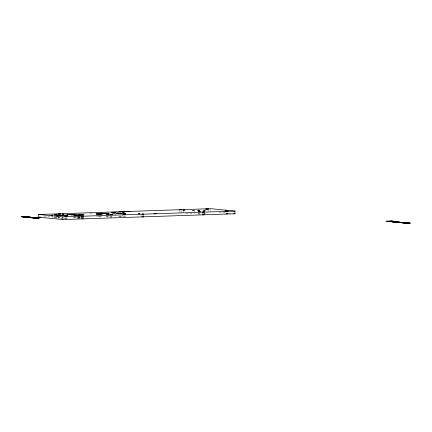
<?xml version="1.0" encoding="UTF-8"?>
<svg xmlns="http://www.w3.org/2000/svg" width="432" height="432" viewBox="0 0 432 432"><rect width="100%" height="100%" fill="white"/><g stroke="black" fill="none" stroke-linecap="round" stroke-linejoin="round"><path stroke-width="0.32" stroke-dasharray="2.16 1.62" d="M77.431 218.128C84.586 217.328 76.162 219.645 77.404 216.794M109.836 217.037C116.969 216.232 108.562 218.565 109.809 215.703M123.412 216.54L125.674 216.529L125.647 215.195M98.971 216.551L96.055 216.621L96.871 216.545M73.332 217.442L73.462 217.372M199.001 214.38L200.399 214.348M64.514 214.709L66.523 214.607M74.563 214.202L77.242 214.067M89.969 213.424L92.648 213.289M62.046 218.122L60.896 218.198L61.927 218.225M44.021 216.972L52.763 216.675M186.052 213.754L193.417 213.754M219.272 212.198L225.828 212.846M229.106 213.17L230.418 213.305M124.4 215.519L124.567 216.599M111.499 215.951L111.672 217.037M79.094 217.042L79.267 218.128M66.199 217.48L66.366 218.56M227.977 212.35L228.004 213.689M210.703 209.347L210.746 211.351M208.548 209.768L208.575 211.102M204.201 212.722L204.233 214.056M202.435 212.76L202.478 214.763M198.812 213.062L198.844 214.402M194.314 211.151L194.357 213.154M183.028 210.838L183.076 212.841M181.159 210.438L181.202 212.441M179.388 210.476L179.437 212.479M143.743 214.758L143.791 216.761M141.977 214.796L142.009 216.13M122.704 215.266L122.731 216.599M115.322 213.511L115.366 215.514M83.284 216.794L83.333 218.797M81.518 216.837L81.567 218.84M79.661 217.102L79.693 218.435M77.895 217.145L77.927 218.479M58.444 217.139L58.477 218.479M56.678 217.177L56.711 218.511M52.871 216.589L52.898 217.922M73.802 217.755L76.723 217.69L73.802 217.755M119.119 216.227L122.035 216.167L119.119 216.227M77.922 217.21L80.838 217.15L77.922 217.21M54.259 217.523L57.164 217.469L54.259 217.523M99.101 216.902L102.006 216.842L99.101 216.902M203.429 213.565L205.168 213.532L203.429 213.565M64.573 218.543L67.478 218.489L64.573 218.543M80.978 217.507L83.873 217.458L80.978 217.507M198.212 213.737L199.946 213.71L198.212 213.737M57.926 217.879L60.804 217.831L57.926 217.879M106.267 216.653L109.139 216.61L106.267 216.653"/><path stroke-width="0.65" d="M25.542 217.166L28.836 217.069L28.08 217.058M35.602 218.165L38.902 218.068L38.2 218.117M406.577 223.252L409.871 223.15L409.115 223.139M83.306 218.808L81.81 218.808M116.554 213.219L116.262 213.273M116.338 213.295L118.681 213.192M118.411 213.251C120.334 213.084 114.502 213.23 116.608 213.284M403.429 222.788L402.586 222.88L408.202 222.691L400.739 222.696L406.091 222.512L404.644 222.588M31.104 217.685C30.067 217.76 32.411 217.636 31.379 217.712M111.407 212.344L115.425 212.139M120.112 211.901L130.162 211.394M404.001 222.869L405.14 222.782L402.824 222.874L404.417 222.766M26.195 217.231L31.282 217.253L26.789 217.291L27.157 217.258M28.458 217.388L27.464 217.372L27.95 217.318M34.241 218.047L39.431 218.063L34.916 218.084L35.305 218.063M36.607 218.198L35.613 218.182M390.787 221.389L388.93 221.524L395.069 221.378L387.644 221.395L393.233 221.211L391.025 221.357M394.6 222.075L395.048 222.037M396.965 222.226C393.779 222.226 400.901 221.978 398.558 222.145M405.659 223.09L405.313 223.106L406.102 223.128M24.872 217.102L28.183 217.004L27.135 217.064M33.021 217.912L36.331 217.809L35.284 217.874M393.746 221.908L391.975 221.827L396.878 221.616L397.591 221.638L392.715 221.848L397.872 221.902L393.379 221.94L397.343 221.908L396.641 221.956M395.663 222.097L395.275 222.113L399.789 222.091L394.702 222.075M404.357 222.961C403.693 223.231 410.346 222.95 408.731 223.063L410.4 223.144L406.582 223.263M405.907 223.182L409.217 223.085L408.17 223.144M394.54 221.967L394.081 221.989L396.441 222.129M407.322 223.036L408.483 222.955L404.66 223.058L407.052 223.182M29.052 217.166L29.327 217.134M37.195 217.971L38.248 218.003L37.201 218.063M395.642 221.816L395.917 221.783M397.559 222.005L397.834 221.972M406.253 222.869L408.002 222.939L407.252 223.009M30.051 217.307L30.753 217.258L25.547 217.183M36.077 218.101C29.192 217.933 39.938 217.917 36.229 217.868M390.857 221.119L391.171 221.098L390.82 221.087M28.199 217.139L29.365 217.064L27.697 216.983C29.425 216.853 21.265 217.129 26.017 217.102M36.347 217.949L37.514 217.874L35.84 217.793C37.573 217.663 29.408 217.939 34.16 217.912M29.052 217.253L30.1 217.193L29.344 217.183M395.642 221.902L396.689 221.843L395.933 221.832M397.559 222.091L398.606 222.032L397.85 222.021M406.253 222.955L407.3 222.896L403.337 222.944L405.135 222.993M38.583 214.483L210.686 208.683L234.943 211.086L235.003 213.759L62.905 219.559L38.642 217.15L38.583 214.483L62.84 216.886L234.943 211.086M116.861 213.197L117.229 213.187M117.72 213.278L118.087 213.268M26.093 217.237L26.984 217.237M38.642 217.15L40.662 217.085M193.352 210.47C190.863 210.616 195.971 210.389 193.482 210.535M139.18 213.716C136.598 213.856 141.82 213.64 139.234 213.781M226.109 213.678L228.004 213.689L226.195 213.781M26.411 217.177L24.883 217.118M34.56 217.982L33.032 217.922M407.446 223.258L405.918 223.198M35.132 218.041L34.344 218.041M183.87 210.114C186.575 210.13 181.224 210.163 183.924 210.179M78.721 215.757C81.405 215.773 76.151 215.795 78.775 215.816M142.879 214.078C145.449 214.099 140.243 214.121 142.814 214.142M199.735 211.68C202.208 211.707 197.122 211.718 199.595 211.745M117.612 213.176L118.611 213.17M116.959 213.295L117.331 213.289M153.916 213.748L156.595 213.754M403.601 222.248L404.438 222.302L397.942 222.41L405.67 222.426L399.173 222.529L403.402 222.41M233.696 213.629L235.003 213.759M62.84 216.886L62.905 219.559M73.742 215.087L76.664 215.017L73.742 215.087M62.111 214.234L63.86 214.202L62.111 214.234M28.366 217.453C24.451 217.593 31.811 217.404 28.366 217.453M396.873 222.296C392.958 222.437 400.318 222.242 396.873 222.296M77.393 215.444L80.309 215.384L77.393 215.444M119.059 213.554L121.975 213.494L119.059 213.554M77.863 214.542L80.773 214.483L77.863 214.542M397.327 221.643L395.28 221.719L397.327 221.643M407.943 222.696L405.896 222.772L407.943 222.696M70.729 214.78L73.64 214.72L70.729 214.78M67.09 214.418L70 214.364L67.09 214.418M109.804 214.353L112.72 214.294L109.804 214.353M122.704 213.916L125.615 213.856L122.704 213.916M54.194 214.855L57.105 214.796L54.194 214.855M393.822 221.53L390.161 221.648L396.306 221.503L393.147 221.513L393.822 221.53M23.549 216.875L22.637 216.907L23.549 216.875M392.051 221.713L391.144 221.746L392.051 221.713M402.667 222.766L401.755 222.799L402.667 222.766M99.041 214.229L101.947 214.175L99.041 214.229M197.807 210.341L199.552 210.303L197.807 210.341M203.364 210.892L205.108 210.859L203.364 210.892M202.441 212.085L204.185 212.053L202.441 212.085M202.505 214.758L204.25 214.72L202.505 214.758M225.04 211.07L227.945 211.016L225.04 211.07M64.514 215.876L67.419 215.822L64.514 215.876M81.529 216.157L83.273 216.124L81.529 216.157M122.585 212.198L124.324 212.166L122.585 212.198M392.321 221.789L394.529 221.729L392.321 221.789M401.085 222.658L403.288 222.599L401.085 222.658M99.517 213.322L102.411 213.273L99.517 213.322M80.919 214.839L83.808 214.785L80.919 214.839M198.148 211.07L199.886 211.037L198.148 211.07M103.162 213.683L106.051 213.635L103.162 213.683M57.861 215.212L60.745 215.163L57.861 215.212M179.415 209.795L181.143 209.768L179.415 209.795M142.063 216.788L143.791 216.761L142.063 216.788M60.901 215.509L63.779 215.465L60.901 215.509M106.207 213.986L109.08 213.937L106.207 213.986M56.695 215.833L58.417 215.806L56.695 215.833M51.116 215.282L52.839 215.255L51.116 215.282M112.433 212.884L115.306 212.841L112.433 212.884M118.967 211.831L120.685 211.81L118.967 211.831M96.055 213.921L98.912 213.878L96.055 213.921M21.924 216.74L21.6 216.799L27.189 216.616L21.924 216.74M23.776 216.923L23.447 216.983L29.036 216.799L23.776 216.923M30.073 217.544L29.749 217.609L35.338 217.42L30.073 217.544M31.919 217.728L31.595 217.793L37.184 217.604L31.919 217.728M205.691 209.137L208.532 209.099L205.691 209.137M58.531 213.867L60.221 213.845L58.531 213.867M390.782 221.594L390.425 221.643L393.347 221.535L390.782 221.594M54.713 214.823C53.595 215.006 60.583 214.693 54.713 214.823M58.352 215.185C57.283 215.384 64.184 215.033 58.352 215.185M67.613 214.385C66.544 214.585 73.44 214.234 67.613 214.385M61.387 215.482C60.264 215.671 67.257 215.357 61.387 215.482M71.253 214.747C70.13 214.936 77.123 214.618 71.253 214.747M78.386 214.51C77.317 214.709 84.213 214.358 78.386 214.51M65.027 215.843C63.952 216.043 70.853 215.692 65.027 215.843M74.282 215.05C73.213 215.249 80.114 214.898 74.282 215.05M81.416 214.807C80.298 214.996 87.286 214.682 81.416 214.807M100.019 213.295C98.95 213.494 105.845 213.143 100.019 213.295M77.922 215.411C76.804 215.595 83.792 215.282 77.922 215.411M96.525 213.894C95.45 214.099 102.352 213.748 96.525 213.894M103.658 213.656C102.535 213.845 109.528 213.527 103.658 213.656M112.914 212.863C111.845 213.062 118.746 212.711 112.914 212.863M99.554 214.196C98.485 214.396 105.381 214.045 99.554 214.196M106.688 213.959C105.619 214.159 112.52 213.808 106.688 213.959M110.327 214.315C109.21 214.504 116.197 214.191 110.327 214.315M119.588 213.521C118.465 213.71 125.458 213.392 119.588 213.521M123.223 213.883C122.153 214.083 129.055 213.732 123.223 213.883M22.567 216.734L21.838 216.794L26.968 216.621L22.567 216.734M24.413 216.913L23.684 216.977L28.814 216.805L24.413 216.913M30.71 217.539L29.986 217.604L35.116 217.431L30.71 217.539M32.562 217.723L31.833 217.787L36.963 217.609L32.562 217.723M388.606 221.33L387.882 221.389L393.012 221.216L388.606 221.33M392.132 221.103L386.203 221.243L392.132 221.103"/></g></svg>
